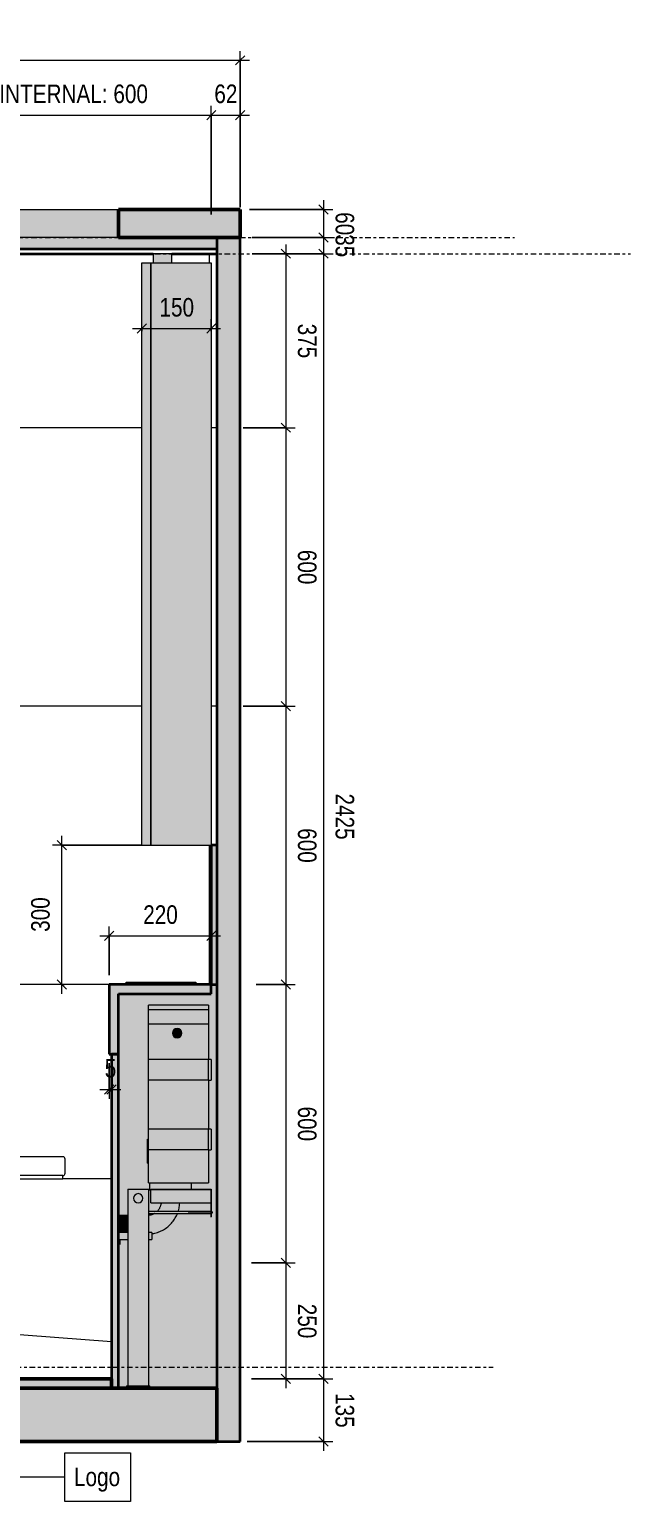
# Model space of a CAD drawing. Header units: millimetres. Extents: x -3813 to 49427, y -492 to 6205.
# Drawn here: x 3377 to 4673, y -290 to 2883 of the extents above; entities that cross this region are included whole.
import ezdxf

# ---------------------------------------------------------------- set-up
doc = ezdxf.new("R2010")
doc.units = ezdxf.units.MM
doc.linetypes.add('Centre', pattern=[30, 12, -6, 6, -6])
for name, color, linetype, lineweight in [('A-_ANOT----_D', 7, 'Continuous', 9), ('A-_ANOT----_D-20', 7, 'Continuous', 9), ('A-_ANOTTEXT_T', 7, 'Continuous', 9), ('A-_CEIL----_E', 7, 'Continuous', 18), ('A-_FLOR----_E', 7, 'Continuous', 18), ('A-_FLORLEVL_E', 7, 'Continuous', 9), ('A-_FLORPATT_E', 7, 'Continuous', 50), ('A-_FURT----_E', 7, 'Continuous', 18), ('A-_GENM----_M', 7, 'Continuous', 18), ('A-_WALL----_E', 1, 'Continuous', 18), ('A-_WALL----_H', 1, 'Continuous', 35), ('M-_SANIFIXR_E', 7, 'Continuous', 18)]:
    doc.layers.add(name, color=color, linetype=linetype, lineweight=lineweight)
doc.styles.add('Arial_1', font='arial.ttf', dxfattribs={"width": 0.8, "height": 40})
doc.dimstyles.new('BSS_Diagonal_2_0mm_Arial_Left', dxfattribs={"dimscale": 304.8, "dimtxt": 40.810376, "dimasz": 0.065617, "dimexe": 0.065617, "dimexo": 0.065617, "dimgap": 0.045932, "dimtad": 1, "dimdec": 0, "dimzin": 0, "dimdsep": 46, "dimtxsty": 'Arial_1', "dimblk1": 'OBLIQUE', "dimblk2": 'OBLIQUE', "dimsah": 1, "dimcen": 0.09, "dimdle": 0.065617, "dimazin": 0, "dimtfac": 1, "dimtdec": 4, "dimtix": 1, "dimtmove": 0, "dimatfit": 3, "dimfxl": 1, "dimtvp": 1, "dimtolj": 1, "dimtzin": 0, "dimarcsym": 2})
doc.dimstyles.new('BSS_Diagonal_2_0mm_Arial_Right', dxfattribs={"dimscale": 304.8, "dimtxt": 40.810376, "dimasz": 0.065617, "dimexe": 0.065617, "dimexo": 0.065617, "dimgap": 0.045932, "dimtad": 1, "dimdec": 0, "dimzin": 0, "dimdsep": 46, "dimtxsty": 'Arial_1', "dimblk1": 'OBLIQUE', "dimblk2": 'OBLIQUE', "dimsah": 1, "dimcen": 0.09, "dimdle": 0.065617, "dimazin": 0, "dimtfac": 1, "dimtdec": 4, "dimtix": 1, "dimtmove": 0, "dimatfit": 3, "dimfxl": 1, "dimtvp": 1, "dimtolj": 1, "dimtzin": 0, "dimarcsym": 2})

# ---------------------------------------------------------------- blocks, each defined once
blk = doc.blocks.new('BSS_TECE_CHAIR BRACKET_9370228 - BSS_TECE_CHAIR BRACKET_9370228-1428561-ELEVATION B')
at = {"layer": 'A-_FURT----_E'}
h = blk.add_hatch(color=256, dxfattribs=at)
h.paths.add_polyline_path([(1992.2, -40), (2035, -40), (2035, 384), (1990, 384), (1990, -40)])
h.paths.add_polyline_path([(2012.5, 354), (2009.9, 354.3), (2007.5, 355.3), (2005.4, 356.9), (2003.8, 359), (2002.8, 361.4), (2002.5, 364), (2003, 367.1), (2003.8, 369), (2005.4, 371.1), (2007.5, 372.7), (2009.9, 373.7), (2012.5, 374), (2015.1, 373.7), (2017.5, 372.7), (2020, 370.5), (2021.2, 369), (2022.2, 366.6), (2022.5, 364), (2022.2, 361.4), (2021.2, 359), (2019.6, 356.9), (2017.5, 355.3), (2015.1, 354.3)])
for points in [[(2170, 324), (2170, 384), (2040, 384), (2040, 383), (2169, 383), (2169, 324)], [(2041.4, 354), (2169, 354), (2169, 383), (2040, 383), (2040, 354)], [(2120, 333.5), (2120, 335.5), (2035, 335.3), (2035, 333.5), (2110.4, 333.5)], [(2073.9, 331.5), (2120, 331.6), (2120, 333.5), (2035, 333.5), (2035, 331.5), (2071.9, 331.5)], [(2037.5, -45), (2037.5, -40), (1987.5, -40), (1987.5, -45), (2002.1, -45)]]:
    blk.add_hatch(color=256, dxfattribs=at).paths.add_polyline_path(points)
h = blk.add_hatch(color=256, dxfattribs=at)
h.paths.add_polyline_path([(2155.4, 333.5), (2169, 333.5), (2168.8, 335.4), (2165.9, 335.3), (2160.7, 335.5), (2155.8, 335.5), (2120, 335.4), (2120.2, 333.5), (2152.4, 333.5)])
h.paths.add_polyline_path([(2170.7, 333.5), (2172, 333.5), (2170.7, 335.1), (2170, 335.2), (2170, 333.5)])
h = blk.add_hatch(color=256, dxfattribs=at)
h.paths.add_polyline_path([(2120, 331.5), (2169, 331.7), (2169, 333.5), (2120, 333.5), (2120, 331.5)])
h.paths.add_polyline_path([(2170, 331.6), (2170.8, 331.9), (2172, 333.5), (2170, 333.5), (2170, 331.8)])
h = blk.add_hatch(color=256, dxfattribs=at)
h.paths.add_polyline_path([(2042, 282.5), (2042, 290), (2035, 289.8), (2035, 282.5), (2041.4, 282.5)])
h.paths.add_polyline_path([(1990, 282.5), (1990, 290), (1970, 289.9), (1970, 282.5), (1982.4, 282.5)])
h = blk.add_hatch(color=256, dxfattribs=at)
h.paths.add_polyline_path([(1970, 275), (1990, 275), (1990, 282.5), (1970, 282.4), (1970, 275.2)])
h.paths.add_polyline_path([(2035, 275), (2042, 275), (2042, 282.5), (2035, 282.4), (2035, 275)])
for p, q in [((1990, 384), (2035, 384)), ((1990, 384), (1990, -40)), ((2035, -40), (2035, 384)), ((2040, 383), (2040, 384)), ((2040, 384), (2170, 384)), ((2040, 354), (2040, 383)), ((2040, 383), (2169, 383)), ((2169, 383), (2169, 324)), ((2170, 384), (2170, 324)), ((2040, 354), (2169, 354)), ((2120, 335.5), (2035, 335.5)), ((2035, 331.5), (2120, 331.5)), ((2169, 324), (2170, 324)), ((1990, 290), (1970, 290)), ((2042, 290), (2035, 290)), ((2042, 290), (2042, 282.5)), ((1970, 275), (1990, 275)), ((2035, 275), (2042, 275)), ((2042, 282.5), (2042, 275)), ((1987.5, -40), (2037.5, -40)), ((1987.5, -40), (1987.5, -45)), ((2037.5, -45), (2037.5, -40))]:
    blk.add_line(p, q, dxfattribs=at)
at = {"layer": 'A-_FURT----_E', "flags": 128}
for points in [[(2120, 335.5), (2122, 335.5), (2124, 335.5), (2126, 335.5), (2128, 335.5), (2129.9, 335.5), (2131.9, 335.5), (2133.8, 335.5), (2135.7, 335.5), (2137.6, 335.5), (2139.5, 335.5), (2141.3, 335.5), (2143.1, 335.5), (2144.8, 335.5), (2146.6, 335.5), (2148.2, 335.5), (2149.9, 335.5), (2151.4, 335.5), (2153, 335.5), (2154.4, 335.5), (2155.9, 335.5), (2157.2, 335.5), (2158.5, 335.5), (2159.8, 335.5), (2161, 335.5), (2162.1, 335.5), (2163.1, 335.5), (2164.1, 335.5), (2165, 335.5), (2165.8, 335.5), (2166.6, 335.5), (2167.3, 335.5), (2167.9, 335.5), (2168.4, 335.5), (2168.9, 335.5)], [(2169, 335.5), (2168.6, 335.5), (2168.1, 335.5), (2167.5, 335.5), (2166.8, 335.5), (2166.1, 335.5), (2165.2, 335.5), (2164.3, 335.5), (2163.4, 335.5), (2162.4, 335.5), (2161.3, 335.5), (2160.1, 335.5), (2158.9, 335.5), (2157.6, 335.5), (2156.2, 335.5), (2154.8, 335.5), (2153.4, 335.5), (2151.9, 335.5), (2150.3, 335.5), (2148.7, 335.5), (2147, 335.5), (2145.3, 335.5), (2143.6, 335.5), (2141.8, 335.5), (2140, 335.5), (2138.1, 335.5), (2136.2, 335.5), (2134.3, 335.5), (2132.4, 335.5), (2130.5, 335.5), (2128.5, 335.5), (2126.5, 335.5), (2124.5, 335.5), (2122.5, 335.5), (2120.5, 335.5), (2120, 335.5)], [(2120, 331.5), (2122, 331.5), (2124, 331.5), (2126, 331.5), (2128, 331.5), (2129.9, 331.5), (2131.9, 331.5), (2133.8, 331.5), (2135.7, 331.5), (2137.6, 331.5), (2139.5, 331.5), (2141.3, 331.5), (2143.1, 331.5), (2144.8, 331.5), (2146.6, 331.5), (2148.2, 331.5), (2149.9, 331.5), (2151.4, 331.5), (2153, 331.5), (2154.4, 331.5), (2155.9, 331.5), (2157.2, 331.5), (2158.5, 331.5), (2159.8, 331.5), (2161, 331.5), (2162.1, 331.5), (2163.1, 331.5), (2164.1, 331.5), (2165, 331.5), (2165.8, 331.5), (2166.6, 331.5), (2167.3, 331.5), (2167.9, 331.5), (2168.4, 331.5), (2168.9, 331.5)], [(2169, 331.5), (2168.6, 331.5), (2168.1, 331.5), (2167.5, 331.5), (2166.8, 331.5), (2166.1, 331.5), (2165.2, 331.5), (2164.3, 331.5), (2163.4, 331.5), (2162.4, 331.5), (2161.3, 331.5), (2160.1, 331.5), (2158.9, 331.5), (2157.6, 331.5), (2156.2, 331.5), (2154.8, 331.5), (2153.4, 331.5), (2151.9, 331.5), (2150.3, 331.5), (2148.7, 331.5), (2147, 331.5), (2145.3, 331.5), (2143.6, 331.5), (2141.8, 331.5), (2140, 331.5), (2138.1, 331.5), (2136.2, 331.5), (2134.3, 331.5), (2132.4, 331.5), (2130.5, 331.5), (2128.5, 331.5), (2126.5, 331.5), (2124.5, 331.5), (2122.5, 331.5), (2120.5, 331.5), (2120, 331.5)], [(2170, 335.5), (2170.1, 335.5), (2170.2, 335.5), (2170.2, 335.5), (2170.3, 335.5), (2170.4, 335.5), (2170.5, 335.4), (2170.6, 335.4), (2170.6, 335.4), (2170.7, 335.4), (2170.8, 335.3), (2170.9, 335.3), (2170.9, 335.3), (2171, 335.2), (2171.1, 335.2), (2171.1, 335.2), (2171.2, 335.1), (2171.3, 335.1), (2171.3, 335), (2171.4, 334.9), (2171.4, 334.9), (2171.5, 334.8), (2171.5, 334.8), (2171.6, 334.7), (2171.6, 334.6), (2171.7, 334.6), (2171.7, 334.5), (2171.8, 334.4), (2171.8, 334.4), (2171.8, 334.3), (2171.9, 334.2), (2171.9, 334.1), (2171.9, 334.1), (2171.9, 334), (2172, 333.9), (2172, 333.8), (2172, 333.8), (2172, 333.7), (2172, 333.6), (2172, 333.5), (2172, 333.5)], [(2172, 333.5), (2172, 333.4), (2172, 333.3), (2172, 333.3), (2172, 333.2), (2172, 333.1), (2171.9, 333), (2171.9, 332.9), (2171.9, 332.9), (2171.9, 332.8), (2171.8, 332.7), (2171.8, 332.6), (2171.8, 332.6), (2171.7, 332.5), (2171.7, 332.4), (2171.7, 332.4), (2171.6, 332.3), (2171.6, 332.2), (2171.5, 332.2), (2171.4, 332.1), (2171.4, 332.1), (2171.3, 332), (2171.3, 332), (2171.2, 331.9), (2171.1, 331.9), (2171.1, 331.8), (2171, 331.8), (2170.9, 331.7), (2170.9, 331.7), (2170.8, 331.7), (2170.7, 331.6), (2170.6, 331.6), (2170.6, 331.6), (2170.5, 331.6), (2170.4, 331.5), (2170.3, 331.5), (2170.3, 331.5), (2170.2, 331.5), (2170.1, 331.5), (2170, 331.5), (2170, 331.5)]]:
    blk.add_lwpolyline(points, dxfattribs=at)
at = {"layer": 'A-_FURT----_E'}
for start, end in [(0, 180), (180, 0)]:
    blk.add_arc((2012.5, 364), 10, start, end, dxfattribs=at)
blk = doc.blocks.new('BSS_TECE_CONCEALED CISTERN_9370224 - BSS_TECE_CONCEALED CISTERN_9370224-1428562-ELEVATION B')
at = {"layer": 'M-_SANIFIXR_E'}
for points in [[(2164.3, 775), (2164.3, 780), (2034.3, 779.8), (2034.3, 775), (2120.2, 775)], [(2041.4, 770), (2164.3, 770), (2164.3, 775), (2034.3, 775), (2034.3, 770)], [(2091.3, 739), (2164.3, 739), (2164.3, 770), (2034.3, 770), (2034.3, 739), (2080.8, 739)], [(2096.3, 710), (2098.9, 710.3), (2101.3, 711.3), (2103.4, 712.9), (2105, 715), (2106, 717.4), (2106.3, 720), (2106, 722.6), (2105, 725), (2103.4, 727.1), (2100.5, 729), (2098.2, 729.7), (2096.3, 730), (2093.7, 729.7), (2091.3, 728.7), (2089.2, 727.1), (2087.6, 725), (2086.7, 722.6), (2086.3, 720), (2086.7, 717.4), (2087.6, 715), (2089.2, 712.9), (2091.3, 711.3), (2093.7, 710.3)], [(2159.6, 618.8), (2164.3, 618.8), (2164.3, 663.3), (2034.3, 663.3), (2034.3, 618.8), (2120.2, 618.8)], [(2170, 618.8), (2170, 663.3), (2164.3, 663.3), (2164.3, 618.8)], [(2041.4, 513.3), (2164.3, 513.3), (2164.3, 618.8), (2034.3, 618.8), (2034.3, 513.3)], [(2041.4, 468.8), (2164.3, 468.8), (2164.3, 513.3), (2034.3, 513.3), (2034.3, 468.8)], [(2170, 468.8), (2170, 513.3), (2164.3, 513.3), (2164.3, 468.8)], [(2034.3, 490.9), (2034.3, 491.6), (2032.5, 491.6), (2032.5, 490.9)], [(2034.3, 484.6), (2034.3, 490.9), (2032.5, 490.9), (2032.5, 484.6)], [(2032.5, 440.6), (2034.3, 440.6), (2034.3, 484.6), (2032.5, 484.6), (2032.5, 468.8)], [(2164.3, 420), (2164.3, 468.8), (2034.3, 468.8), (2034.3, 420), (2120.2, 420)], [(2034.3, 439.8), (2034.3, 440.6), (2032.5, 440.6), (2032.5, 439.8)], [(2120.2, 397), (2164.3, 397), (2164.3, 420), (2034.3, 420), (2034.3, 397), (2113.8, 397)], [(2040, 382), (2040, 384), (2082, 384), (2082, 397), (2037, 397), (2037, 382), (2038.5, 382)], [(2040, 381.3), (2040, 382), (2037, 382), (2038.5, 381.7)], [(2121, 384), (2127, 384), (2127, 397), (2082, 397), (2082, 384), (2120.2, 384)], [(1970, 290), (1990, 290), (1990, 327), (1970, 327), (1970, 290.7)]]:
    blk.add_hatch(color=256, dxfattribs=at).paths.add_polyline_path(points)
h = blk.add_hatch(color=256, dxfattribs=at)
h.paths.add_polyline_path([(2120.2, 663.3), (2164.3, 663.3), (2164.3, 739), (2034.3, 739), (2034.3, 663.3), (2041.4, 663.3)])
h.paths.add_polyline_path([(2096.3, 710), (2093.7, 710.3), (2091.3, 711.3), (2089.2, 712.9), (2087.6, 715), (2086.7, 717.4), (2086.3, 720), (2086.7, 722.6), (2087.6, 725), (2089.2, 727.1), (2091.3, 728.7), (2094.4, 729.7), (2096.3, 730), (2098.9, 729.7), (2101.3, 728.7), (2103.4, 727.1), (2105, 725), (2106, 722.6), (2106.3, 720), (2106, 717.4), (2105, 715), (2103.4, 712.9), (2100.5, 711), (2098.9, 710.3)])
h = blk.add_hatch(color=256, dxfattribs=at)
h.paths.add_polyline_path([(2042, 288), (2045.7, 288.3), (2058.8, 292.3), (2070.9, 298.8), (2081.5, 307.5), (2090.2, 318.1), (2096.9, 330.8), (2097, 331.5), (2047.6, 331.5), (2046.5, 330.8), (2039.8, 328), (2035, 327.4), (2035, 290), (2042, 290), (2042, 288.2)])
h.paths.add_polyline_path([(2057.4, 335.5), (2098.3, 335.5), (2100.7, 343.3), (2101.7, 354), (2061.6, 354), (2060.7, 348.5), (2058, 342), (2053.2, 335.5), (2057, 335.5)])
for p, q in [((2164.3, 780), (2034.3, 780)), ((2034.3, 775), (2034.3, 780)), ((2034.3, 770), (2034.3, 775)), ((2034.3, 739.8), (2034.3, 770)), ((2164.3, 770), (2034.3, 770)), ((2164.3, 780), (2164.3, 775)), ((2164.3, 775), (2164.3, 770)), ((2164.3, 770), (2164.3, 739.8)), ((2034.3, 663.3), (2034.3, 739)), ((2164.3, 739), (2034.3, 739)), ((2164.3, 739), (2164.3, 663.3)), ((2034.3, 618.8), (2034.3, 663.3)), ((2164.3, 663.3), (2034.3, 663.3)), ((2164.3, 618.8), (2164.3, 663.3)), ((2170, 663.3), (2164.3, 663.3)), ((2170, 663.3), (2170, 618.8)), ((2034.3, 513.3), (2034.3, 618.8)), ((2164.3, 618.8), (2034.3, 618.8)), ((2164.3, 618.8), (2164.3, 513.3)), ((2164.3, 618.8), (2170, 618.8)), ((2034.3, 468.8), (2034.3, 513.3)), ((2164.3, 513.3), (2034.3, 513.3)), ((2164.3, 468.8), (2164.3, 513.3)), ((2170, 513.3), (2164.3, 513.3)), ((2170, 513.3), (2170, 468.8)), ((2032.5, 490.9), (2032.5, 491.6)), ((2032.5, 491.6), (2034.3, 491.6)), ((2032.5, 484.6), (2032.5, 490.9)), ((2032.5, 490.9), (2034.3, 490.9)), ((2032.5, 440.6), (2032.5, 484.6)), ((2032.5, 484.6), (2034.3, 484.6)), ((2034.3, 420), (2034.3, 468.8)), ((2164.3, 468.8), (2034.3, 468.8)), ((2164.3, 468.8), (2164.3, 420)), ((2164.3, 468.8), (2170, 468.8)), ((2034.3, 440.6), (2032.5, 440.6)), ((2032.5, 439.8), (2032.5, 440.6)), ((2032.5, 439.8), (2034.3, 439.8)), ((2034.3, 397), (2034.3, 420)), ((2164.3, 420), (2164.3, 397)), ((2034.3, 397), (2164.3, 397)), ((2037, 397), (2037, 382)), ((2039.7, 382), (2037, 382)), ((2127, 384), (2127, 397)), ((1990, 327), (1970, 327))]:
    blk.add_line(p, q, dxfattribs=at)
at = {"layer": 'M-_SANIFIXR_E', "flags": 128}
for points in [[(2040, 381.3), (2037.8, 381.8), (2037, 382)], [(2061.9, 354), (2061.8, 353.4), (2061.6, 352.2), (2061.4, 351), (2061.1, 349.9), (2060.8, 348.7), (2060.5, 347.6), (2060.1, 346.4), (2059.6, 345.3), (2059.2, 344.2), (2058.6, 343.1), (2058, 342.1), (2057.4, 341.1), (2056.8, 340.1), (2056.1, 339.1), (2055.3, 338.1), (2054.6, 337.2), (2053.8, 336.3), (2052.9, 335.5)], [(2098.6, 335.5), (2099.1, 336.9), (2099.8, 339.6), (2100.5, 342.4), (2101, 345.1), (2101.4, 347.9), (2101.7, 350.7), (2101.9, 353.4), (2101.9, 354)], [(2047.8, 331.5), (2047.2, 331.1), (2046.1, 330.5), (2045.1, 330), (2044, 329.5), (2042.9, 329), (2041.8, 328.6), (2040.6, 328.3), (2039.5, 327.9), (2038.3, 327.7), (2037.1, 327.4), (2035.9, 327.3), (2035, 327.2)], [(2042, 287.7), (2043.2, 287.9), (2045.9, 288.4), (2048.6, 289), (2051.4, 289.7), (2054, 290.6), (2056.7, 291.5), (2059.3, 292.5), (2061.8, 293.7), (2064.3, 294.9), (2066.8, 296.3), (2069.2, 297.7), (2071.5, 299.2), (2073.8, 300.9), (2076, 302.6), (2078.2, 304.4), (2080.2, 306.3), (2082.2, 308.2), (2084.1, 310.3), (2086, 312.4), (2087.7, 314.6), (2089.4, 316.9), (2090.9, 319.2), (2092.4, 321.6), (2093.7, 324), (2095, 326.5), (2096.2, 329), (2097.2, 331.5)]]:
    blk.add_lwpolyline(points, dxfattribs=at)
at = {"layer": 'M-_SANIFIXR_E'}
for start, end in [(0, 180), (180, 0)]:
    blk.add_arc((2096.3, 720), 10, start, end, dxfattribs=at)
blk = doc.blocks.new('BSS_BASIN CABINET_C5-MASTER BATH - BSS_BASIN CABINET_C5-MASTER BATH-1443924-ELEVATION B')
at = {"layer": 'A-_GENM----_M'}
blk.add_hatch(color=256, dxfattribs=at).paths.add_polyline_path([(1970, 675), (1970, 805), (2170, 805), (2170, 825), (1950, 825), (1950, 675), (1955, 675)])
at = {"layer": 'A-_GENM----_M', "lineweight": 35}
for p, q in [((1950, 825), (1950, 675)), ((2170, 825), (1950, 825)), ((2170, 805), (2170, 825)), ((1970, 675), (1970, 805)), ((1970, 805), (2170, 805)), ((1950, 675), (1970, 675))]:
    blk.add_line(p, q, dxfattribs=at)
blk = doc.blocks.new('BSS_MIRROR CABINET_C5-MASTER BATH - BSS_MIRROR CABINET_C5-MASTER BATH-1428565-ELEVATION B')
at = {"layer": 'A-_FURT----_E'}
for points in [[(2040, 1125), (2040, 2380), (2020, 2380), (2020, 1125)], [(2040, 1125), (2170, 1125), (2170, 2380), (2040, 2380), (2040, 1285.9)], [(2045, 2380), (2085, 2380), (2085, 2400), (2045, 2400)]]:
    blk.add_hatch(color=256, dxfattribs=at).paths.add_polyline_path(points)
for p, q in [((2020, 1125), (2020, 2380)), ((2020, 2380), (2040, 2380)), ((2040, 2380), (2040, 1125)), ((2040, 1125), (2040, 2380)), ((2040, 2380), (2170, 2380)), ((2045, 2400), (2045, 2380)), ((2085, 2400), (2045, 2400)), ((2045, 2380), (2085, 2380)), ((2085, 2380), (2085, 2400)), ((2170, 2380), (2170, 1125)), ((2020, 1125), (2040, 1125)), ((2040, 1125), (2170, 1125))]:
    blk.add_line(p, q, dxfattribs=at)
blk = doc.blocks.new('BSS_MONIC_BIB TAP_T-4L - BIB TAP-1378976-ELEVATION B')
at = {"layer": 'M-_SANIFIXR_E'}
for points in [[(1970.8, 264.1), (1970.8, 275), (1970, 275), (1970, 264.7)], [(1972.1, 264.1), (1972.1, 275), (1970.8, 275), (1971, 264.9)], [(1973.2, 264.2), (1973.2, 275), (1972.1, 275), (1972.1, 265), (1972.5, 264.7)]]:
    blk.add_hatch(color=256, dxfattribs=at).paths.add_polyline_path(points)
for p, q in [((1970, 264.7), (1970.8, 264.1)), ((1970.8, 275), (1970.8, 264.1)), ((1970.8, 265), (1972.1, 264.1)), ((1972.1, 275), (1972.1, 264.1)), ((1972.1, 265), (1973.2, 264.2)), ((1973.2, 275), (1973.2, 264.2))]:
    blk.add_line(p, q, dxfattribs=at)
blk = doc.blocks.new('BSS_TECE_AP_9240402 - Flush Plate-1332229-ELEVATION B')
at = {"layer": 'M-_SANIFIXR_E'}
blk.add_hatch(color=256, dxfattribs=at).paths.add_polyline_path([(2136.5, 825), (2136.5, 830), (1986.5, 830), (1986.5, 825), (2041.4, 825)])
for p, q in [((1986.5, 830), (2136.5, 830)), ((1986.5, 825), (1986.5, 830)), ((2136.5, 830), (2136.5, 825))]:
    blk.add_line(p, q, dxfattribs=at)
blk = doc.blocks.new('BOX-UP1 - BOX-UP-1456993-ELEVATION B')
at = {"layer": 'A-_WALL----_H', "lineweight": 18}
blk.add_hatch(color=256, dxfattribs=at).paths.add_polyline_path([(1962.7, -45), (1970, -45), (1970, 675), (1955, 675), (1955, -45)])
at = {"layer": 'A-_WALL----_E', "lineweight": 35}
for p, q in [((1955, 675), (1955, -45)), ((1970, 675), (1955, 675)), ((1970, -45), (1970, 675)), ((1955, -45), (1970, -45))]:
    blk.add_line(p, q, dxfattribs=at)
blk = doc.blocks.new('BSS_LAUFEN_WC_820714 - 820959000 White-1457448-ELEVATION B')
at = {"layer": 'A-_GENM----_M'}
for p, q in [((1425, 448.593099), (1425, 418.078147)), ((1850, 453.593099), (1430, 453.593099)), ((1855, 418.078147), (1855, 448.593099)), ((1850, 413.078147), (1430, 413.078147)), ((1430, 413.078147), (1430, 409.099185)), ((1850, 405.593099), (1850, 413.078147)), ((1850, 405.593099), (1850, 413.078147)), ((1425.780913, 395.916937), (1453.457358, 230.593099)), ((1432.156471, 405.593099), (1850, 405.593099)), ((1955, 405.593099), (1850, 405.593099)), ((1453.457358, 230.593099), (1456.87756, 221.196173)), ((1456.87756, 221.196173), (1521.393087, 99.860113)), ((1541.592915, 86.667228), (1955, 55.593099))]:
    blk.add_line(p, q, dxfattribs=at)
for centre, radius, start, end in [((1430, 448.593099), 5, 90, 180), ((1850, 448.593099), 5, 360, 90), ((1430, 418.078147), 5, 180, 270), ((1850, 418.078147), 5, 270, 360), ((1434.177961, 397.322665), 8.5139, 103.735146, 189.503615), ((1433.92841, 409.099185), 3.92841, 180, 243.188449), ((1543.466777, 111.596902), 25, 208, 265.701393)]:
    blk.add_arc(centre, radius, start, end, dxfattribs=at)
blk = doc.blocks.new('DIMBLOCK35-ELEVATION B')
at = {"layer": 'A-_ANOT----_D-20'}
for p, q in [((3930.152638, 2420), (3930.152638, 2025)), ((3859.498534, 2400), (3950.152638, 2400)), ((3930.152638, 2400), (3859.498534, 2400)), ((3838.253915, 2025), (3950.152638, 2025)), ((3930.152638, 2025), (3838.253915, 2025))]:
    blk.add_line(p, q, dxfattribs=at)
at = {"layer": 'A-_ANOT----_D-20', "lineweight": 18}
for p, q in [((3930.152638, 2400), (3920.152638, 2410)), ((3930.152638, 2400), (3940.152638, 2390)), ((3930.152638, 2025), (3920.152638, 2035)), ((3930.152638, 2025), (3940.152638, 2015))]:
    blk.add_line(p, q, dxfattribs=at)
at = {"layer": 'A-_ANOT----_D-20', "color": 0, "insert": (3996.081825, 2249.229338), "char_height": 40, "width": 88.150412, "attachment_point": 1, "rotation": 270, "line_spacing_factor": 0.941778, "style": 'Arial_1'}
blk.add_mtext('375', dxfattribs=at)
blk = doc.blocks.new('_Oblique')
at = {"color": 0, "linetype": 'ByBlock', "lineweight": -2}
blk.add_line((-0.5, -0.5), (0.5, 0.5), dxfattribs=at)
blk = doc.blocks.new('DIMBLOCK36-ELEVATION B')
at = {"layer": 'A-_ANOT----_D-20', "lineweight": 18}
for p, q in [((3930.152638, 2025), (3920.152638, 2035)), ((3930.152638, 2025), (3940.152638, 2015)), ((3930.152638, 1425), (3920.152638, 1435)), ((3930.152638, 1425), (3940.152638, 1415))]:
    blk.add_line(p, q, dxfattribs=at)
at = {"layer": 'A-_ANOT----_D-20'}
for p, q in [((3838.253915, 2025), (3950.152638, 2025)), ((3930.152638, 2025), (3838.253915, 2025)), ((3930.152638, 2025), (3930.152638, 1425)), ((3838.253915, 1425), (3950.152638, 1425)), ((3930.152638, 1425), (3838.253915, 1425))]:
    blk.add_line(p, q, dxfattribs=at)
at = {"layer": 'A-_ANOT----_D-20', "color": 0, "insert": (3996.081825, 1761.729338), "char_height": 40, "width": 88.150412, "attachment_point": 1, "rotation": 270, "line_spacing_factor": 0.941778, "style": 'Arial_1'}
blk.add_mtext('600', dxfattribs=at)
blk = doc.blocks.new('DIMBLOCK37-ELEVATION B')
at = {"layer": 'A-_ANOT----_D-20', "lineweight": 18}
for p, q in [((3930.152638, 1425), (3920.152638, 1435)), ((3930.152638, 1425), (3940.152638, 1415)), ((3930.152638, 825), (3920.152638, 835)), ((3930.152638, 825), (3940.152638, 815))]:
    blk.add_line(p, q, dxfattribs=at)
at = {"layer": 'A-_ANOT----_D-20'}
for p, q in [((3838.253915, 1425), (3950.152638, 1425)), ((3930.152638, 1425), (3838.253915, 1425)), ((3930.152638, 1425), (3930.152638, 825)), ((3866.102745, 825), (3950.152638, 825)), ((3930.152638, 825), (3866.102745, 825))]:
    blk.add_line(p, q, dxfattribs=at)
at = {"layer": 'A-_ANOT----_D-20', "color": 0, "insert": (3996.081825, 1161.729338), "char_height": 40, "width": 88.150412, "attachment_point": 1, "rotation": 270, "line_spacing_factor": 0.941778, "style": 'Arial_1'}
blk.add_mtext('600', dxfattribs=at)
blk = doc.blocks.new('DIMBLOCK38-ELEVATION B')
at = {"layer": 'A-_ANOT----_D-20'}
for p, q in [((3866.102745, 825), (3950.152638, 825)), ((3930.152638, 825), (3866.102745, 825)), ((3930.152638, 825), (3930.152638, 225)), ((3855.819745, 225), (3950.152638, 225)), ((3930.152638, 225), (3855.819745, 225))]:
    blk.add_line(p, q, dxfattribs=at)
at = {"layer": 'A-_ANOT----_D-20', "lineweight": 18}
for p, q in [((3930.152638, 825), (3920.152638, 835)), ((3930.152638, 825), (3940.152638, 815)), ((3930.152638, 225), (3920.152638, 235)), ((3930.152638, 225), (3940.152638, 215))]:
    blk.add_line(p, q, dxfattribs=at)
at = {"layer": 'A-_ANOT----_D-20', "color": 0, "insert": (3996.081825, 561.729338), "char_height": 40, "width": 88.150412, "attachment_point": 1, "rotation": 270, "line_spacing_factor": 0.941778, "style": 'Arial_1'}
blk.add_mtext('600', dxfattribs=at)
blk = doc.blocks.new('DIMBLOCK39-ELEVATION B')
at = {"layer": 'A-_ANOT----_D-20'}
for p, q in [((3855.819745, 225), (3950.152638, 225)), ((3930.152638, 225), (3855.819745, 225)), ((3930.152638, 225), (3930.152638, -45)), ((3855.819745, -25), (3950.152638, -25)), ((3930.152638, -25), (3855.819745, -25))]:
    blk.add_line(p, q, dxfattribs=at)
at = {"layer": 'A-_ANOT----_D-20', "lineweight": 18}
for p, q in [((3930.152638, 225), (3920.152638, 235)), ((3930.152638, 225), (3940.152638, 215)), ((3930.152638, -25), (3920.152638, -15)), ((3930.152638, -25), (3940.152638, -35))]:
    blk.add_line(p, q, dxfattribs=at)
at = {"layer": 'A-_ANOT----_D-20', "color": 0, "insert": (3996.081825, 136.729338), "char_height": 40, "width": 88.150412, "attachment_point": 1, "rotation": 270, "line_spacing_factor": 0.941778, "style": 'Arial_1'}
blk.add_mtext('250', dxfattribs=at)
blk = doc.blocks.new('DIMBLOCK41-ELEVATION B')
at = {"layer": 'A-_ANOT----_D-20'}
for p, q in [((4011.328838, 2515), (4011.328838, 2435)), ((3851.306505, 2495), (4031.328838, 2495)), ((4011.328838, 2495), (3851.306505, 2495)), ((3857.72105, 2435), (4031.328838, 2435)), ((4011.328838, 2435), (3857.72105, 2435))]:
    blk.add_line(p, q, dxfattribs=at)
at = {"layer": 'A-_ANOT----_D-20', "lineweight": 18}
for p, q in [((4011.328838, 2495), (4001.328838, 2505)), ((4011.328838, 2495), (4021.328838, 2485)), ((4011.328838, 2435), (4001.328838, 2445)), ((4011.328838, 2435), (4021.328838, 2425))]:
    blk.add_line(p, q, dxfattribs=at)
at = {"layer": 'A-_ANOT----_D-20', "color": 0, "insert": (4077.258025, 2489.486226), "char_height": 40, "width": 58.766941, "attachment_point": 1, "rotation": 270, "line_spacing_factor": 0.941778, "style": 'Arial_1'}
blk.add_mtext('60', dxfattribs=at)
blk = doc.blocks.new('DIMBLOCK42-ELEVATION B')
at = {"layer": 'A-_ANOT----_D-20', "lineweight": 18}
for p, q in [((4011.328838, 2435), (4001.328838, 2445)), ((4011.328838, 2435), (4021.328838, 2425)), ((4011.328838, 2400), (4001.328838, 2410)), ((4011.328838, 2400), (4021.328838, 2390))]:
    blk.add_line(p, q, dxfattribs=at)
at = {"layer": 'A-_ANOT----_D-20'}
for p, q in [((3857.72105, 2435), (4031.328838, 2435)), ((4011.328838, 2435), (3857.72105, 2435)), ((4011.328838, 2435), (4011.328838, 2400)), ((3857.72105, 2400), (4031.328838, 2400)), ((4011.328838, 2400), (3857.72105, 2400))]:
    blk.add_line(p, q, dxfattribs=at)
at = {"layer": 'A-_ANOT----_D-20', "color": 0, "insert": (4077.258025, 2441.986226), "char_height": 40, "width": 58.766941, "attachment_point": 1, "rotation": 270, "line_spacing_factor": 0.941778, "style": 'Arial_1'}
blk.add_mtext('35', dxfattribs=at)
blk = doc.blocks.new('DIMBLOCK43-ELEVATION B')
at = {"layer": 'A-_ANOT----_D-20'}
for p, q in [((3857.72105, 2400), (4031.328838, 2400)), ((4011.328838, 2400), (3857.72105, 2400)), ((4011.328838, 2400), (4011.328838, -25)), ((3855.819745, -25), (4031.328838, -25)), ((4011.328838, -25), (3855.819745, -25))]:
    blk.add_line(p, q, dxfattribs=at)
at = {"layer": 'A-_ANOT----_D-20', "lineweight": 18}
for p, q in [((4011.328838, 2400), (4001.328838, 2410)), ((4011.328838, 2400), (4021.328838, 2390)), ((4011.328838, -25), (4001.328838, -15)), ((4011.328838, -25), (4021.328838, -35))]:
    blk.add_line(p, q, dxfattribs=at)
at = {"layer": 'A-_ANOT----_D-20', "color": 0, "insert": (4077.258025, 1236.472451), "char_height": 40, "width": 117.533883, "attachment_point": 1, "rotation": 270, "line_spacing_factor": 0.941778, "style": 'Arial_1'}
blk.add_mtext('2425', dxfattribs=at)
blk = doc.blocks.new('DIMBLOCK44-ELEVATION B')
at = {"layer": 'A-_ANOT----_D-20'}
for p, q in [((3855.819745, -25), (4031.328838, -25)), ((4011.328838, -25), (3855.819745, -25)), ((4011.328838, -25), (4011.328838, -180)), ((3846.546505, -160), (4031.328838, -160)), ((4011.328838, -160), (3846.546505, -160))]:
    blk.add_line(p, q, dxfattribs=at)
at = {"layer": 'A-_ANOT----_D-20', "lineweight": 18}
for p, q in [((4011.328838, -25), (4001.328838, -15)), ((4011.328838, -25), (4021.328838, -35)), ((4011.328838, -160), (4001.328838, -150)), ((4011.328838, -160), (4021.328838, -170))]:
    blk.add_line(p, q, dxfattribs=at)
at = {"layer": 'A-_ANOT----_D-20', "color": 0, "insert": (4077.258025, -55.770662), "char_height": 40, "width": 88.150412, "attachment_point": 1, "rotation": 270, "line_spacing_factor": 0.941778, "style": 'Arial_1'}
blk.add_mtext('135', dxfattribs=at)
blk = doc.blocks.new('DIMBLOCK50-ELEVATION B')
at = {"layer": 'A-_ANOT----_D-20'}
for p, q in [((3529.306505, 929.572128), (3789.306505, 929.572128)), ((3549.306505, 845), (3549.306505, 949.572128)), ((3549.306505, 929.572128), (3549.306505, 845)), ((3769.306505, 923.714264), (3769.306505, 949.572128)), ((3769.306505, 929.572128), (3769.306505, 923.714264))]:
    blk.add_line(p, q, dxfattribs=at)
at = {"layer": 'A-_ANOT----_D-20', "lineweight": 18}
for p, q in [((3549.306505, 929.572128), (3539.306505, 919.572128)), ((3549.306505, 929.572128), (3559.306505, 939.572128)), ((3769.306505, 929.572128), (3759.306505, 919.572128)), ((3769.306505, 929.572128), (3779.306505, 939.572128))]:
    blk.add_line(p, q, dxfattribs=at)
at = {"layer": 'A-_ANOT----_D-20', "color": 0, "insert": (3622.577167, 995.501315), "char_height": 40, "width": 88.150412, "attachment_point": 1, "line_spacing_factor": 0.941778, "style": 'Arial_1'}
blk.add_mtext('220', dxfattribs=at)
blk = doc.blocks.new('DIMBLOCK60-ELEVATION B')
at = {"layer": 'A-_ANOT----_D-20', "lineweight": 18}
for p, q in [((3169.30539, 2698.682304), (3159.30539, 2688.682304)), ((3169.30539, 2698.682304), (3179.30539, 2708.682304)), ((3769.306505, 2698.682304), (3759.306505, 2688.682304)), ((3769.306505, 2698.682304), (3779.306505, 2708.682304))]:
    blk.add_line(p, q, dxfattribs=at)
at = {"layer": 'A-_ANOT----_D-20'}
for p, q in [((3169.30539, 2465.24), (3169.30539, 2718.682304)), ((3169.30539, 2698.682304), (3769.306505, 2698.682304)), ((3169.30539, 2698.682304), (3169.30539, 2465.24)), ((3769.306505, 2484.79624), (3769.306505, 2718.682304)), ((3769.306505, 2698.682304), (3769.306505, 2484.79624))]:
    blk.add_line(p, q, dxfattribs=at)
at = {"layer": 'A-_ANOT----_D-20', "color": 0, "insert": (3312.342963, 2764.611491), "char_height": 40, "width": 376.711163, "attachment_point": 1, "line_spacing_factor": 0.941778, "style": 'Arial_1'}
blk.add_mtext('INTERNAL: 600', dxfattribs=at)
blk = doc.blocks.new('DIMBLOCK61-ELEVATION B')
at = {"layer": 'A-_ANOT----_D-20', "lineweight": 18}
for p, q in [((3769.306505, 2698.682304), (3759.306505, 2688.682304)), ((3769.306505, 2698.682304), (3779.306505, 2708.682304)), ((3831.306505, 2698.682304), (3821.306505, 2688.682304)), ((3831.306505, 2698.682304), (3841.306505, 2708.682304))]:
    blk.add_line(p, q, dxfattribs=at)
at = {"layer": 'A-_ANOT----_D-20'}
for p, q in [((3769.306505, 2484.79624), (3769.306505, 2718.682304)), ((3769.306505, 2698.682304), (3851.306505, 2698.682304)), ((3769.306505, 2698.682304), (3769.306505, 2484.79624)), ((3831.306505, 2500.24), (3831.306505, 2718.682304)), ((3831.306505, 2698.682304), (3831.306505, 2500.24))]:
    blk.add_line(p, q, dxfattribs=at)
at = {"layer": 'A-_ANOT----_D-20', "color": 0, "insert": (3775.820279, 2764.611491), "char_height": 40, "width": 58.766941, "attachment_point": 1, "line_spacing_factor": 0.941778, "style": 'Arial_1'}
blk.add_mtext('62', dxfattribs=at)
blk = doc.blocks.new('DIMBLOCK62-ELEVATION B')
at = {"layer": 'A-_ANOT----_D-20'}
for p, q in [((1899.306505, 2519.79624), (1899.306505, 2836.805903)), ((3831.306505, 2500.24), (3831.306505, 2836.805903)), ((1879.306505, 2816.805903), (3851.306505, 2816.805903)), ((1899.306505, 2816.805903), (1899.306505, 2519.79624)), ((3831.306505, 2816.805903), (3831.306505, 2500.24))]:
    blk.add_line(p, q, dxfattribs=at)
at = {"layer": 'A-_ANOT----_D-20', "lineweight": 18}
for p, q in [((1899.306505, 2816.805903), (1909.306505, 2826.805903)), ((3831.306505, 2816.805903), (3841.306505, 2826.805903)), ((1899.306505, 2816.805903), (1889.306505, 2806.805903)), ((3831.306505, 2816.805903), (3821.306505, 2806.805903))]:
    blk.add_line(p, q, dxfattribs=at)
at = {"layer": 'A-_ANOT----_D-20', "color": 0, "insert": (2688.252258, 2882.73509), "char_height": 40, "width": 424.930192, "attachment_point": 1, "line_spacing_factor": 0.941778, "style": 'Arial_1'}
blk.add_mtext('EXTERNAL: 1932', dxfattribs=at)
blk = doc.blocks.new('DIMBLOCK63-ELEVATION B')
at = {"layer": 'A-_ANOT----_D-20'}
for p, q in [((3619.306505, 2232.654858), (3619.306505, 2258.512722)), ((3769.306505, 2232.654858), (3769.306505, 2258.512722)), ((3599.306505, 2238.512722), (3789.306505, 2238.512722)), ((3619.306505, 2238.512722), (3619.306505, 2232.654858)), ((3769.306505, 2238.512722), (3769.306505, 2232.654858))]:
    blk.add_line(p, q, dxfattribs=at)
at = {"layer": 'A-_ANOT----_D-20', "lineweight": 18}
for p, q in [((3619.306505, 2238.512722), (3609.306505, 2228.512722)), ((3619.306505, 2238.512722), (3629.306505, 2248.512722)), ((3769.306505, 2238.512722), (3759.306505, 2228.512722)), ((3769.306505, 2238.512722), (3779.306505, 2248.512722))]:
    blk.add_line(p, q, dxfattribs=at)
at = {"layer": 'A-_ANOT----_D-20', "color": 0, "insert": (3657.577167, 2304.441909), "char_height": 40, "width": 88.150412, "attachment_point": 1, "line_spacing_factor": 0.941778, "style": 'Arial_1'}
blk.add_mtext('150', dxfattribs=at)
blk = doc.blocks.new('DIMBLOCK64-ELEVATION B')
at = {"layer": 'A-_ANOT----_D-20'}
for p, q in [((3446.849273, 805), (3446.849273, 1145)), ((3619.306505, 1125), (3426.849273, 1125)), ((3446.849273, 1125), (3619.306505, 1125)), ((3452.707138, 825), (3426.849273, 825)), ((3446.849273, 825), (3452.707138, 825))]:
    blk.add_line(p, q, dxfattribs=at)
at = {"layer": 'A-_ANOT----_D-20', "lineweight": 18}
for p, q in [((3446.849273, 1125), (3436.849273, 1135)), ((3446.849273, 1125), (3456.849273, 1115)), ((3446.849273, 825), (3436.849273, 835)), ((3446.849273, 825), (3456.849273, 815))]:
    blk.add_line(p, q, dxfattribs=at)
at = {"layer": 'A-_ANOT----_D-20', "color": 0, "insert": (3380.920087, 938.270662), "char_height": 40, "width": 88.150412, "attachment_point": 1, "rotation": 90, "line_spacing_factor": 0.941778, "style": 'Arial_1'}
blk.add_mtext('300', dxfattribs=at)
blk = doc.blocks.new('DIMBLOCK66-ELEVATION B')
at = {"layer": 'A-_ANOT----_D-20'}
for p, q in [((3549.306505, 655), (3549.306505, 578.5061)), ((3549.306505, 598.5061), (3549.306505, 655)), ((3554.306505, 592.648236), (3554.306505, 618.5061)), ((3529.306505, 598.5061), (3574.306505, 598.5061)), ((3554.306505, 598.5061), (3554.306505, 592.648236))]:
    blk.add_line(p, q, dxfattribs=at)
at = {"layer": 'A-_ANOT----_D-20', "lineweight": 18}
for p, q in [((3549.306505, 598.5061), (3559.306505, 608.5061)), ((3554.306505, 598.5061), (3564.306505, 608.5061)), ((3549.306505, 598.5061), (3539.306505, 588.5061)), ((3554.306505, 598.5061), (3544.306505, 588.5061))]:
    blk.add_line(p, q, dxfattribs=at)
at = {"layer": 'A-_ANOT----_D-20', "color": 0, "insert": (3539.563392, 664.435287), "char_height": 40, "width": 29.383471, "attachment_point": 1, "line_spacing_factor": 0.941778, "style": 'Arial_1'}
blk.add_mtext('5', dxfattribs=at)

msp = doc.modelspace()

# ---------------------------------------------------------------- hatches: boundary and pattern name
at = {"layer": 'A-_FLOR----_E'}
msp.add_hatch(color=256, dxfattribs=at).paths.add_polyline_path([(3169.3, 2435), (3569.3, 2435), (3569.3, 2495), (2269.3, 2495), (2269.3, 2435), (3169.3, 2435)])
at = {"layer": 'A-_FLORPATT_E', "lineweight": 18}
h = msp.add_hatch(color=256, dxfattribs=at)
h.paths.add_polyline_path([(2222.9, 2435), (2269.3, 2435), (2269.3, 2495), (1899.3, 2495), (1899.3, 2435), (1969.3, 2435)])
h.paths.add_polyline_path([(3781.3, 2435), (3831.3, 2435), (3831.3, 2495), (3569.3, 2495), (3569.3, 2435)])
for points in [[(2239.3, -45), (3554.3, -45), (3554.2, -25), (1969.3, -25), (1969.3, -45)], [(1949.3, -160), (3781.3, -160), (3781.3, -45), (1949.3, -45)]]:
    msp.add_hatch(color=256, dxfattribs=at).paths.add_polyline_path(points)
at = {"layer": 'A-_WALL----_E'}
h = msp.add_hatch(color=256, dxfattribs=at)
h.paths.add_polyline_path([(3569.3, -45), (3586.8, -45), (3586.8, -40), (3589.3, -40), (3589.3, 275), (3572.5, 275), (3572.5, 264.2), (3571.4, 265), (3571.2, 264.2), (3570.1, 265), (3570.1, 264.1), (3569.3, 264.7), (3569.3, -44)])
h.paths.add_polyline_path([(3781.3, -45), (3781.3, 825), (3769.3, 825), (3769.3, 805), (3569.3, 805), (3569.3, 327), (3589.3, 327), (3589.3, 384), (3634.3, 384), (3634.3, 335.5), (3652.2, 335.5), (3652.5, 335.8), (3657.3, 342), (3660.3, 349.4), (3660.9, 354), (3639.3, 354), (3639.3, 381.3), (3636.3, 382), (3636.3, 397), (3633.6, 397), (3633.6, 439.8), (3631.8, 439.8), (3631.8, 491.6), (3633.6, 491.6), (3633.6, 780), (3763.6, 779.8), (3763.6, 663.3), (3769.3, 663.3), (3769.3, 618.8), (3763.6, 618.8), (3763.6, 513.3), (3769.3, 513.3), (3769.3, 468.8), (3763.6, 468.8), (3763.6, 397), (3726.3, 397), (3726.3, 384), (3769.3, 384), (3769.3, 335.4), (3770.2, 335.1), (3771.3, 333.5), (3770, 331.8), (3769.3, 331.5), (3769.3, 324), (3768.3, 324), (3768.1, 331.5), (3763.6, 331.6), (3758.9, 331.6), (3745.8, 331.5), (3696.4, 331.5), (3695.8, 329.8), (3689.5, 318.1), (3680.8, 307.5), (3670.2, 298.8), (3658.1, 292.3), (3644.2, 288.3), (3641.3, 287.8), (3641.3, 275), (3634.3, 275), (3634.3, -40), (3636.8, -40), (3636.8, -45), (3640.7, -45)])
h.paths.add_polyline_path([(3634.3, 327.4), (3639.5, 328.2), (3646.9, 331.5), (3634.3, 331.5), (3634.3, 328)])
h.paths.add_polyline_path([(3766.4, 335.3), (3768.3, 335.5), (3768.3, 354), (3701, 354), (3699.8, 342.9), (3697.6, 335.5), (3766.2, 335.3)])
h.paths.add_polyline_path([(3611.8, 354), (3614.4, 354.3), (3616.8, 355.3), (3619, 357.1), (3620.5, 359), (3621.5, 361.4), (3621.8, 364), (3621.3, 367.1), (3620.5, 369), (3618.9, 371.1), (3616.8, 372.7), (3614.4, 373.7), (3611.8, 374), (3609.2, 373.7), (3606.8, 372.7), (3604.7, 371.1), (3603.1, 369), (3602.1, 366.6), (3601.8, 364), (3602.1, 361.4), (3603.1, 359), (3604.7, 356.9), (3606.8, 355.3), (3609.2, 354.3)])
h.paths.add_polyline_path([(3781.3, 2410), (3781.3, 2435), (3189.3, 2435), (3189.3, 2410), (3569.3, 2410)])
at = {"layer": 'A-_WALL----_H', "lineweight": 18}
for points in [[(3831.3, -160), (3831.3, 2435), (3781.3, 2435), (3781.3, -160), (3798.3, -160)], [(3781.3, 825), (3781.3, 1125), (3769.3, 1125), (3769.3, 825)]]:
    msp.add_hatch(color=256, dxfattribs=at).paths.add_polyline_path(points)
h = msp.add_hatch(dxfattribs=at)
h.set_pattern_fill('FP_3', color=256, style=0, pattern_type=2)
h.set_pattern_definition([(0, (3765.3, 225), (0, 600), []), (90, (3765.3, 225), (-600, 4e-14), [])])
h.paths.add_polyline_path([(3179.9, -25), (3554.3, -25), (3554.3, 55.6), (3169.3, 84.5), (3169.3, -25), (3178, -25)])
h.paths.add_polyline_path([(3554.3, 405.6), (3554.3, 675), (3549.3, 675), (3549.3, 825), (3585.8, 825), (3585.8, 830), (3735.8, 830), (3735.8, 825), (3769.3, 825), (3769.3, 1125), (3619.3, 1125), (3619.3, 2380), (3644.3, 2380), (3644.3, 2400), (3169.3, 2400), (3169.3, 453.6), (3450.6, 453.4), (3451.8, 452.9), (3452.8, 452.1), (3453.6, 451.1), (3454.1, 449.9), (3454.3, 448.6), (3454.1, 416.8), (3453.6, 415.6), (3452.8, 414.5), (3451.8, 413.7), (3450.6, 413.2), (3449.3, 413.1), (3449.3, 405.6), (3551.2, 405.6)])
h.paths.add_polyline_path([(3233.9, 600), (3227.4, 600.9), (3221.4, 603.3), (3216.2, 607.3), (3212.2, 612.5), (3209.7, 618.5), (3208.9, 625), (3209.7, 631.5), (3212.2, 637.5), (3216.2, 642.7), (3221.4, 646.7), (3227.4, 649.1), (3233.9, 650), (3240.3, 649.1), (3246.9, 646.2), (3251.5, 642.7), (3255.5, 637.5), (3256.5, 635), (3369.3, 635), (3369.3, 638), (3374.3, 638), (3374.3, 612), (3369.3, 612), (3369.3, 615), (3256.5, 615), (3255.5, 612.5), (3251.5, 607.3), (3246.4, 603.3), (3240.3, 600.9)])
h.paths.add_polyline_path([(3769.3, 1125), (3781.3, 1125), (3781.3, 2400), (3684.3, 2400), (3684.3, 2380), (3769.3, 2380), (3769.3, 1145)])

# ---------------------------------------------------------------- linework, layer by layer
at = {"layer": 'A-_ANOTTEXT_T', "color": 50}
msp.add_line((3344, -236.4), (3453.3, -236.4), dxfattribs=at)
at = {"layer": 'A-_ANOTTEXT_T', "color": 50, "flags": 128}
msp.add_lwpolyline([(3453.3, -184.8), (3594.9, -184.8), (3594.9, -289.6), (3453.3, -289.6)], close=True, dxfattribs=at)
at = {"layer": 'A-_CEIL----_E', "lineweight": 35}
for p, q in [((3781.3, 2410), (1949.3, 2410)), ((1949.3, 2400), (3644.3, 2400)), ((3684.3, 2400), (3781.3, 2400))]:
    msp.add_line(p, q, dxfattribs=at)
at = {"layer": 'A-_FLOR----_E'}
for p, q in [((2269.3, 2495), (3569.3, 2495)), ((3569.3, 2435), (2269.3, 2435))]:
    msp.add_line(p, q, dxfattribs=at)
at = {"layer": 'A-_FLOR----_E', "lineweight": 50}
for p, q in [((3831.3, 2495), (3569.3, 2495)), ((3569.3, 2495), (3569.3, 2435)), ((3831.3, 2435), (3831.3, 2495)), ((3569.3, 2435), (3831.3, 2435)), ((3554.3, -25), (3169.3, -25)), ((3554.3, -45), (3554.3, -25)), ((3781.3, -45), (1949.3, -45)), ((3781.3, -160), (3781.3, -45)), ((1949.3, -160), (3781.3, -160))]:
    msp.add_line(p, q, dxfattribs=at)
at = {"layer": 'A-_FLORLEVL_E', "linetype": 'Centre'}
for p, q in [((1130.9, 2435), (4422.9, 2435)), ((1337.7, 2400), (4673, 2400)), ((1337.7, 0), (4377, 0))]:
    msp.add_line(p, q, dxfattribs=at)
at = {"layer": 'A-_WALL----_E', "lineweight": 35}
for p, q in [((3781.3, 2435), (3781.3, -45)), ((3831.3, -160), (3831.3, 2435)), ((3781.3, 1125), (3769.3, 1125)), ((3769.3, 1125), (3769.3, 825)), ((3769.3, 825), (3781.3, 825)), ((3781.3, -160), (3831.3, -160))]:
    msp.add_line(p, q, dxfattribs=at)

# ---------------------------------------------------------------- block references
at = {"layer": 'A-_FURT----_E'}
for name in ['BSS_MIRROR CABINET_C5-MASTER BATH - BSS_MIRROR CABINET_C5-MASTER BATH-1428565-ELEVATION B', 'BSS_TECE_CHAIR BRACKET_9370228 - BSS_TECE_CHAIR BRACKET_9370228-1428561-ELEVATION B']:
    msp.add_blockref(name, (1599.3, 0), dxfattribs=at)
at = {"layer": 'A-_GENM----_M'}
msp.add_blockref('BSS_BASIN CABINET_C5-MASTER BATH - BSS_BASIN CABINET_C5-MASTER BATH-1443924-ELEVATION B', (1599.3, 0), dxfattribs=at)
at = {"layer": 'A-_WALL----_E'}
msp.add_blockref('BOX-UP1 - BOX-UP-1456993-ELEVATION B', (1599.3, 0), dxfattribs=at)
at = {"layer": 'M-_SANIFIXR_E'}
for name in ['BSS_TECE_AP_9240402 - Flush Plate-1332229-ELEVATION B', 'BSS_TECE_CONCEALED CISTERN_9370224 - BSS_TECE_CONCEALED CISTERN_9370224-1428562-ELEVATION B', 'BSS_LAUFEN_WC_820714 - 820959000 White-1457448-ELEVATION B', 'BSS_MONIC_BIB TAP_T-4L - BIB TAP-1378976-ELEVATION B']:
    msp.add_blockref(name, (1599.3, 0), dxfattribs=at)

# ---------------------------------------------------------------- texts
at = {"layer": 'A-_ANOTTEXT_T', "insert": (3473.3, -216.4), "char_height": 40, "width": 123.139, "attachment_point": 1, "style": 'Arial_1'}
msp.add_mtext('Logo', dxfattribs=at)

# ---------------------------------------------------------------- dimensions: what is measured, and where the dimension line sits
at = {"layer": 'A-_ANOT----_D'}
for base, p1, p2, override, picture, middle in [((3831.3, 2816.8), (1899.3, 2499.8), (3831.3, 2480.2), {"dimpost": 'EXTERNAL:<>', "dimfxl": 1932.098974}, 'DIMBLOCK62-ELEVATION B', (2865.3, 2851.2)), ((3769.3, 2698.7), (3169.3, 2445.2), (3769.3, 2464.8), {"dimpost": 'INTERNAL:<>', "dimfxl": 600.319736}, 'DIMBLOCK60-ELEVATION B', (3469.3, 2733.1)), ((3831.3, 2698.7), (3769.3, 2464.8), (3831.3, 2480.2), {"dimpost": '<>', "dimfxl": 63.89452}, 'DIMBLOCK61-ELEVATION B', (3800.3, 2733.1)), ((3769.3, 2238.5), (3619.3, 2252.7), (3769.3, 2252.7), {"dimpost": '<>', "dimfxl": 150}, 'DIMBLOCK63-ELEVATION B', (3694.3, 2272.9)), ((3769.3, 929.6), (3549.3, 825), (3769.3, 943.7), {"dimpost": '<>', "dimfxl": 249.986153}, 'DIMBLOCK50-ELEVATION B', (3659.3, 964)), ((3554.3, 598.5), (3549.3, 675), (3554.3, 612.6), {"dimpost": '<>', "dimfxl": 62.551918}, 'DIMBLOCK66-ELEVATION B', (3551.8, 632.8))]:
    dim = msp.add_linear_dim(base=base, p1=p1, p2=p2, dimstyle='BSS_Diagonal_2_0mm_Arial_Right', override=override, dxfattribs=at)
    dim.commit()
    dim.dimension.update_dxf_attribs({"geometry": picture, "text_midpoint": middle})
for base, p1, p2, dimstyle, override, picture, middle in [((4011.3, 2435), (3831.3, 2495), (3877.7, 2435), 'BSS_Diagonal_2_0mm_Arial_Right', {"dimtad": 4, "dimpost": '<>', "dimfxl": 75.857168}, 'DIMBLOCK41-ELEVATION B', (4045.8, 2465)), ((4011.3, 2400), (3877.7, 2435), (3877.7, 2400), 'BSS_Diagonal_2_0mm_Arial_Right', {"dimtad": 4, "dimpost": '<>', "dimfxl": 35}, 'DIMBLOCK42-ELEVATION B', (4045.8, 2417.5)), ((3930.2, 2025), (3879.5, 2400), (3818.3, 2025), 'BSS_Diagonal_2_0mm_Arial_Right', {"dimtad": 4, "dimpost": '<>', "dimfxl": 379.968293}, 'DIMBLOCK35-ELEVATION B', (3964.6, 2212.5)), ((4011.3, -25), (3877.7, 2400), (3835.8, -25), 'BSS_Diagonal_2_0mm_Arial_Right', {"dimtad": 4, "dimpost": '<>', "dimfxl": 2425.361977}, 'DIMBLOCK43-ELEVATION B', (4045.8, 1187.5)), ((3930.2, 1425), (3818.3, 2025), (3818.3, 1425), 'BSS_Diagonal_2_0mm_Arial_Right', {"dimtad": 4, "dimpost": '<>', "dimfxl": 600}, 'DIMBLOCK36-ELEVATION B', (3964.6, 1725)), ((3930.2, 825), (3818.3, 1425), (3846.1, 825), 'BSS_Diagonal_2_0mm_Arial_Right', {"dimtad": 4, "dimpost": '<>', "dimfxl": 600.64595}, 'DIMBLOCK37-ELEVATION B', (3964.6, 1125)), ((3446.8, 1125), (3432.7, 825), (3639.3, 1125), 'BSS_Diagonal_2_0mm_Arial_Left', {"dimpost": '<>', "dimfxl": 364.257187}, 'DIMBLOCK64-ELEVATION B', (3412.4, 975)), ((3930.2, 225), (3846.1, 825), (3835.8, 225), 'BSS_Diagonal_2_0mm_Arial_Right', {"dimtad": 4, "dimpost": '<>', "dimfxl": 600.08811}, 'DIMBLOCK38-ELEVATION B', (3964.6, 525)), ((3930.2, -25), (3835.8, 225), (3835.8, -25), 'BSS_Diagonal_2_0mm_Arial_Right', {"dimtad": 4, "dimpost": '<>', "dimfxl": 250}, 'DIMBLOCK39-ELEVATION B', (3964.6, 100)), ((4011.3, -160), (3835.8, -25), (3826.5, -160), 'BSS_Diagonal_2_0mm_Arial_Right', {"dimtad": 4, "dimpost": '<>', "dimfxl": 135.318118}, 'DIMBLOCK44-ELEVATION B', (4045.8, -92.5))]:
    dim = msp.add_linear_dim(base=base, p1=p1, p2=p2, angle=90, dimstyle=dimstyle, override=override, dxfattribs=at)
    dim.commit()
    dim.dimension.update_dxf_attribs({"geometry": picture, "text_midpoint": middle})

doc.saveas('drawing.dxf')
